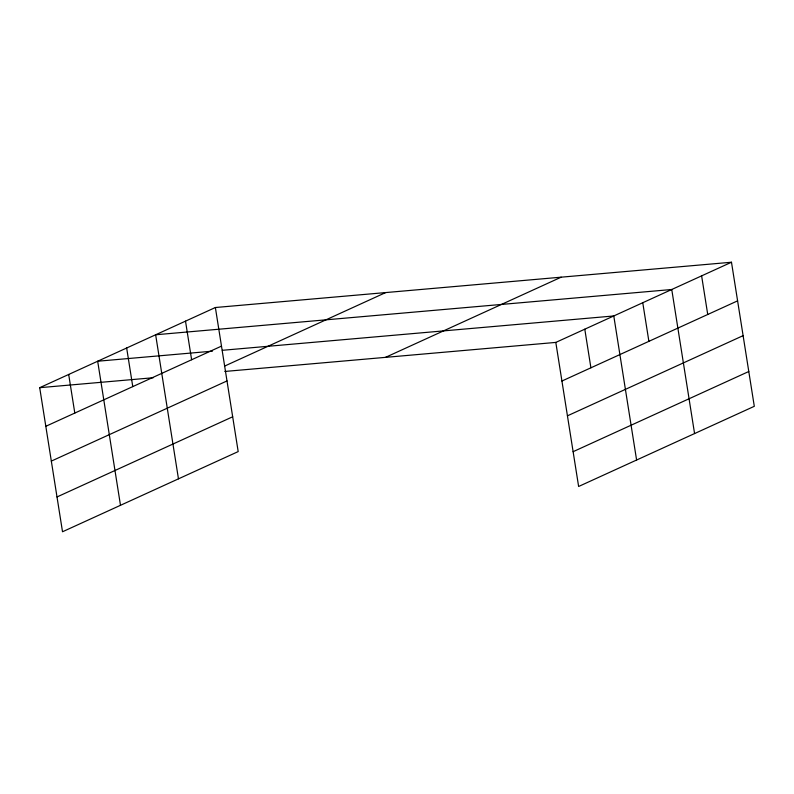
<?xml version="1.0" encoding="UTF-8"?>
<svg xmlns="http://www.w3.org/2000/svg" width="794" height="794" viewBox="0 0 794 794"><rect width="100%" height="100%" fill="white"/><g stroke="black" fill="none" stroke-linecap="round" stroke-linejoin="round"><path stroke-width="1.19" d="M215.373 307.516L238.19 451.588L62.518 531.762L39.7 387.69L215.373 307.516L731.482 262.238L754.3 406.31L578.628 486.484L555.81 342.413L731.482 262.238M45.814 426.299L221.486 346.124M224.513 366.133L385.686 292.569M51.332 461.106L227.005 380.931M57.009 496.955L232.682 416.781M385.497 357.36L561.169 277.185M561.924 381.031L737.596 300.857M567.432 415.828L743.105 335.654M573.109 451.687L748.792 371.503M212.455 351.166L97.672 361.23L120.49 505.302M222.32 350.303L613.782 315.962L636.599 460.024M39.7 387.69L153.242 377.736M224.841 371.453L555.81 342.413M701.618 275.865L707.732 314.484M694.571 433.564L671.754 289.502L155.644 334.77L178.461 478.842M642.763 302.732L648.887 341.341M584.791 329.192L590.905 367.801M185.508 321.143L191.622 359.751M126.663 348L132.777 386.618M68.691 374.46L74.805 413.079"/></g></svg>
